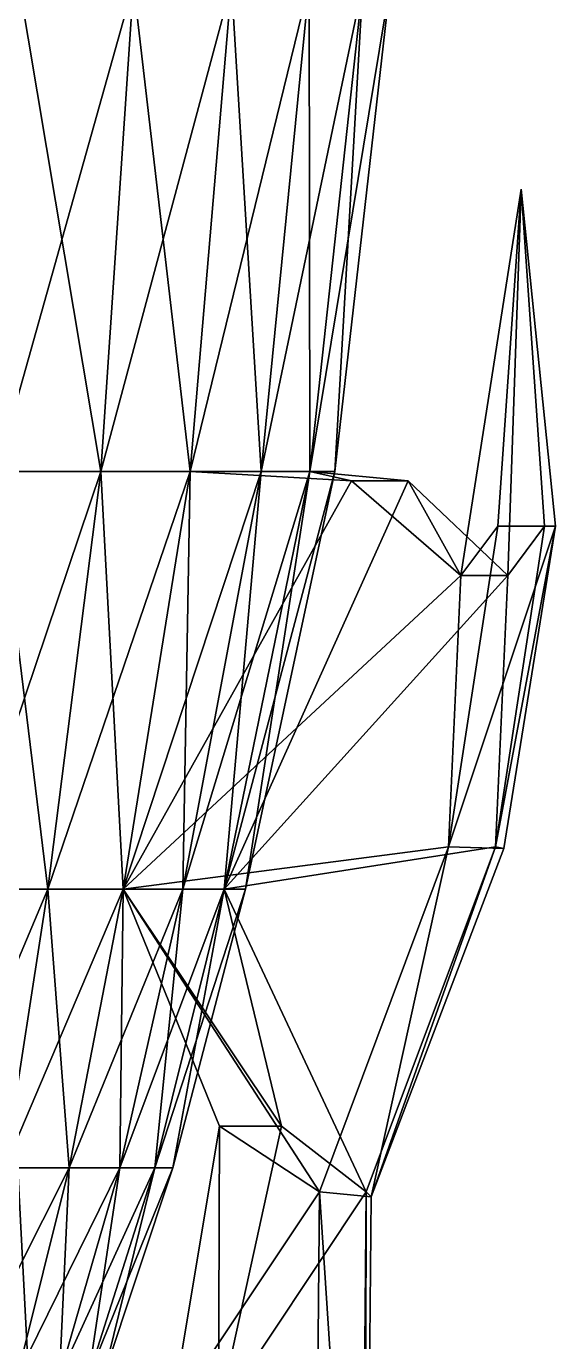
# Model space of a CAD drawing. Extents: x -6.5 to 6.5, y -27.2 to 23.5.
# Drawn here: x 1.89 to 5.69, y -18.25 to -8.8 of the extents above; entities that cross this region are included whole.
import ezdxf

# ---------------------------------------------------------------- set-up
doc = ezdxf.new("R2010")
doc.units = 0
doc.header["$MEASUREMENT"] = 0
doc.layers.add('DEFAULT', color=7, linetype='CONTINUOUS')

msp = doc.modelspace()

# ---------------------------------------------------------------- linework, layer by layer
at = {"layer": 'DEFAULT'}
for points in [[(0, 18.25), (1.876564, -19.5, -0.609732), (1.962327, -19.5, -0.206249)], [(0, 18.25), (1.962327, -19.5, -0.206249), (1.962327, -19.5, 0.206249)], [(0, 18.25), (1.962327, -19.5, 0.206249), (1.876564, -19.5, 0.609732)], [(1.842332, -8.5, -4.137945), (2.6624, -8.5, -3.66448), (1.680324, -12, -3.774071)], [(1.680324, -12, -3.774071), (2.6624, -8.5, -3.66448), (2.42828, -12, -3.342239)], [(2.428279, -12, 3.342239), (1.842332, -8.5, 4.137947), (1.680325, -12, 3.774073)], [(2.6624, -8.5, 3.664478), (1.842332, -8.5, 4.137947), (2.428279, -12, 3.342239)], [(2.6624, -8.5, -3.664478), (3.366109, -8.5, -3.030857), (2.428279, -12, -3.342239)], [(3.070106, -12, 2.764336), (2.6624, -8.5, 3.66448), (2.428279, -12, 3.342239)], [(2.428279, -12, -3.342239), (3.366109, -8.5, -3.030857), (3.070107, -12, -2.764336)], [(3.366108, -8.5, 3.030857), (2.6624, -8.5, 3.66448), (3.070106, -12, 2.764336)], [(3.366108, -8.5, -3.030857), (3.922702, -8.5, -2.264772), (3.070106, -12, -2.764336)], [(3.070106, -12, -2.764336), (3.922702, -8.5, -2.264772), (3.577755, -12, -2.065619)], [(3.577754, -12, 2.065617), (3.366109, -8.5, 3.030859), (3.070107, -12, 2.764336)], [(3.922701, -8.5, 2.264772), (3.366109, -8.5, 3.030859), (3.577754, -12, 2.065617)], [(3.922701, -8.5, -2.264772), (4.307855, -8.5, -1.399706), (3.577754, -12, -2.065619)], [(3.577754, -12, -2.065619), (4.307855, -8.5, -1.399706), (3.929039, -12, -1.276623)], [(3.929038, -12, 1.276621), (3.922702, -8.5, 2.264772), (3.577755, -12, 2.065619)], [(4.307854, -8.5, 1.399706), (3.922702, -8.5, 2.264772), (3.929038, -12, 1.276621)], [(4.307853, -8.5, -1.399706), (4.504733, -8.5, -0.473467), (3.929038, -12, -1.276623)], [(3.929038, -12, -1.276623), (4.504733, -8.5, -0.473467), (4.108604, -12, -0.431831)], [(4.108603, -12, 0.431831), (4.307855, -8.5, 1.399708), (3.929039, -12, 1.276623)], [(4.504732, -8.5, -0.473467), (4.504733, -8.5, 0.473467), (4.108603, -12, -0.431831)], [(4.504732, -8.5, 0.473467), (4.307855, -8.5, 1.399708), (4.108603, -12, 0.431831)], [(4.108603, -12, -0.431831), (4.504733, -8.5, 0.473467), (4.108604, -12, 0.431831)], [(5.012284, -12.746203, -3.22831), (5.445159, -9.971583, -3.08335), (5.277254, -12.392001, -3.376757)], [(5.348089, -12.746203, -2.641495), (5.445159, -9.971583, -3.08335), (5.012284, -12.746203, -3.22831)], [(5.692081, -12.392001, -3.238273), (5.277254, -12.392001, -3.376757), (5.445159, -9.971583, -3.08335)], [(5.613061, -12.392001, -2.789945), (5.445159, -9.971583, -3.08335), (5.348089, -12.746203, -2.641495)], [(5.692081, -12.392001, -3.238273), (5.445159, -9.971583, -3.08335), (5.613061, -12.392001, -2.789945)], [(2.428279, -12, 3.342239), (1.417297, -15, 3.183302), (2.048171, -15, 2.819067)], [(1.417297, -15, 3.183302), (2.428279, -12, 3.342239), (1.680325, -12, 3.774073)], [(1.680324, -12, -3.774071), (2.048171, -15, -2.819065), (1.417298, -15, -3.183302)], [(2.048171, -15, -2.819065), (1.680324, -12, -3.774071), (2.42828, -12, -3.342239)], [(3.070106, -12, 2.764336), (2.048171, -15, 2.819065), (2.589531, -15, 2.331625)], [(2.048171, -15, 2.819065), (3.070106, -12, 2.764336), (2.428279, -12, 3.342239)], [(2.428279, -12, -3.342239), (2.58953, -15, -2.331623), (2.048172, -15, -2.819067)], [(2.58953, -15, -2.331623), (2.428279, -12, -3.342239), (3.070107, -12, -2.764336)], [(3.577754, -12, 2.065617), (2.58953, -15, 2.331623), (3.017715, -15, 1.742279)], [(2.58953, -15, 2.331623), (3.577754, -12, 2.065617), (3.070107, -12, 2.764336)], [(4.226276, -12.067307, -2.869323), (2.58953, -15, -2.331624), (3.070107, -12, -2.764336)], [(5.012284, -12.746203, -3.22831), (2.58953, -15, -2.331624), (4.226276, -12.067307, -2.869323)], [(3.070106, -12, -2.764336), (3.017715, -15, -1.742279), (2.589531, -15, -2.331623)], [(3.929038, -12, 1.276621), (3.017715, -15, 1.742279), (3.314011, -15, 1.076788)], [(3.017715, -15, 1.742279), (3.929038, -12, 1.276621), (3.577755, -12, 2.065619)], [(3.017715, -15, -1.742279), (3.070106, -12, -2.764336), (3.577755, -12, -2.065619)], [(3.577754, -12, -2.065619), (3.314011, -15, -1.076788), (3.017716, -15, -1.742279)], [(4.226276, -12.067307, -2.869323), (3.070107, -12, -2.764336), (3.929039, -12, -1.276622)], [(4.108603, -12, 0.431831), (3.314011, -15, 1.076788), (3.465469, -15, 0.364235)], [(3.314011, -15, 1.076788), (4.108603, -12, 0.431831), (3.929039, -12, 1.276623)], [(3.929038, -12, -1.276623), (3.465468, -15, -0.364235), (3.314011, -15, -1.076788)], [(3.314011, -15, -1.076788), (3.577754, -12, -2.065619), (3.929039, -12, -1.276623)], [(4.632604, -12.067307, -2.15928), (3.929039, -12, -1.276622), (3.314011, -15, -1.076787)], [(3.314011, -15, -1.076787), (5.348089, -12.746203, -2.641495), (4.632604, -12.067307, -2.15928)], [(4.108603, -12, -0.431831), (3.465468, -15, 0.364235), (3.465469, -15, -0.364235)], [(3.465468, -15, 0.364235), (4.108603, -12, -0.431831), (4.108604, -12, 0.431831)], [(3.465468, -15, -0.364235), (3.929038, -12, -1.276623), (4.108604, -12, -0.431831)], [(3.929039, -12, -1.276622), (4.632604, -12.067307, -2.15928), (4.226276, -12.067307, -2.869323)], [(4.226276, -12.067307, -2.869323), (4.632604, -12.067307, -2.15928), (5.012284, -12.746203, -3.22831)], [(5.012284, -12.746203, -3.22831), (4.632604, -12.067307, -2.15928), (5.348089, -12.746203, -2.641495)], [(5.012284, -12.746203, -3.22831), (5.277254, -12.392001, -3.376757), (4.923961, -14.69433, -3.178825)], [(5.692081, -12.392001, -3.238273), (4.923961, -14.69433, -3.178825), (5.277254, -12.392001, -3.376757)], [(5.320652, -14.706135, -2.970124), (4.923961, -14.69433, -3.178825), (5.692081, -12.392001, -3.238273)], [(5.259768, -14.69433, -2.592014), (5.613061, -12.392001, -2.789945), (5.348089, -12.746203, -2.641495)], [(5.692081, -12.392001, -3.238273), (5.613061, -12.392001, -2.789945), (5.259768, -14.69433, -2.592014)], [(5.259768, -14.69433, -2.592014), (5.320652, -14.706135, -2.970124), (5.692081, -12.392001, -3.238273)], [(4.923961, -14.69433, -3.178825), (2.58953, -15, -2.331624), (5.012284, -12.746203, -3.22831)], [(5.348089, -12.746203, -2.641495), (3.314011, -15, -1.076787), (5.259768, -14.69433, -2.592014)], [(3.996566, -17.173788, -2.659261), (2.58953, -15, -2.331624), (4.923961, -14.69433, -3.178825)], [(5.259768, -14.69433, -2.592014), (3.314011, -15, -1.076787), (4.33237, -17.173788, -2.072448)], [(4.367234, -17.209206, -2.496036), (3.996566, -17.173788, -2.659261), (4.923961, -14.69433, -3.178825)], [(5.259768, -14.69433, -2.592014), (4.33237, -17.173788, -2.072448), (4.367234, -17.209206, -2.496036)], [(5.320652, -14.706135, -2.970124), (4.367234, -17.209206, -2.496036), (4.923961, -14.69433, -3.178825)], [(4.367234, -17.209206, -2.496036), (5.320652, -14.706135, -2.970124), (5.259768, -14.69433, -2.592014)], [(1.417298, -15, -3.183302), (2.048171, -15, -2.819065), (1.204607, -17, -2.705591)], [(2.048171, -15, -2.819065), (1.740807, -17, -2.396015), (1.204607, -17, -2.705591)], [(2.048171, -15, 2.819067), (1.417297, -15, 3.183302), (1.740807, -17, 2.396015)], [(2.048172, -15, -2.819067), (2.58953, -15, -2.331623), (1.740807, -17, -2.396015)], [(2.58953, -15, -2.331623), (2.200926, -17, -1.981724), (1.740807, -17, -2.396015)], [(2.048171, -15, 2.819065), (1.740807, -17, 2.396015), (2.200926, -17, 1.981722)], [(2.589531, -15, 2.331625), (2.048171, -15, 2.819065), (2.200926, -17, 1.981722)], [(2.589531, -15, -2.331623), (3.017715, -15, -1.742279), (2.200926, -17, -1.981724)], [(3.017715, -15, -1.742279), (2.564854, -17, -1.48082), (2.200926, -17, -1.981724)], [(2.58953, -15, 2.331623), (2.200926, -17, 1.981722), (2.564854, -17, 1.48082)], [(3.017715, -15, 1.742279), (2.58953, -15, 2.331623), (2.564854, -17, 1.48082)], [(3.017716, -15, -1.742279), (3.314011, -15, -1.076788), (2.564854, -17, -1.48082)], [(3.314011, -15, -1.076788), (2.816685, -17, -0.915197), (2.564854, -17, -1.48082)], [(3.017715, -15, 1.742279), (2.564854, -17, 1.48082), (2.816685, -17, 0.915197)], [(3.279134, -16.701508, -2.384265), (2.58953, -15, -2.331624), (3.996566, -17.173788, -2.659261)], [(3.724957, -16.701508, -1.605209), (3.314011, -15, -1.076787), (2.58953, -15, -2.331624)], [(2.58953, -15, -2.331624), (3.279134, -16.701508, -2.384265), (3.724957, -16.701508, -1.605209)], [(3.314011, -15, 1.076788), (3.017715, -15, 1.742279), (2.816685, -17, 0.915197)], [(3.314011, -15, -1.076788), (3.465468, -15, -0.364235), (2.816685, -17, -0.915197)], [(3.465468, -15, -0.364235), (2.945414, -17, -0.309576), (2.816685, -17, -0.915197)], [(3.314011, -15, 1.076788), (2.816685, -17, 0.915195), (2.945414, -17, 0.309576)], [(3.465469, -15, 0.364235), (3.314011, -15, 1.076788), (2.945414, -17, 0.309576)], [(3.465469, -15, -0.364235), (3.465468, -15, 0.364235), (2.945414, -17, -0.309576)], [(3.465468, -15, 0.364235), (2.945414, -17, 0.309576), (2.945414, -17, -0.309576)], [(4.33237, -17.173788, -2.072448), (3.314011, -15, -1.076787), (3.724957, -16.701508, -1.605209)], [(2.936686, -18.767717, -2.065469), (3.279134, -16.701508, -2.384265), (3.996566, -17.173788, -2.659261)], [(3.279134, -16.701508, -2.384265), (2.936686, -18.767717, -2.065469), (3.272492, -18.767717, -1.478658)], [(4.33237, -17.173788, -2.072448), (3.724957, -16.701508, -1.605209), (3.272492, -18.767717, -1.478658)], [(3.272492, -18.767717, -1.478658), (3.724957, -16.701508, -1.605209), (3.279134, -16.701508, -2.384265)], [(2.200926, -17, 1.981722), (1.446236, -18.5, 1.990574), (1.828496, -18.5, 1.646385)], [(2.200926, -17, 1.981722), (1.740807, -17, 2.396015), (1.446236, -18.5, 1.990574)], [(1.740807, -17, -2.396015), (2.200926, -17, -1.981724), (1.828497, -18.5, -1.646385)], [(2.564854, -17, 1.48082), (1.828496, -18.5, 1.646385), (2.130842, -18.5, 1.230242)], [(2.564854, -17, 1.48082), (2.200926, -17, 1.981722), (1.828496, -18.5, 1.646385)], [(2.200926, -17, -1.981724), (2.130842, -18.5, -1.230242), (1.828497, -18.5, -1.646385)], [(2.816685, -17, 0.915197), (2.130842, -18.5, 1.230242), (2.34006, -18.5, 0.760332)], [(2.564854, -17, -1.48082), (2.34006, -18.5, -0.760332), (2.130842, -18.5, -1.230242)], [(2.200926, -17, -1.981724), (2.564854, -17, -1.48082), (2.130842, -18.5, -1.230242)], [(2.816685, -17, 0.915197), (2.564854, -17, 1.48082), (2.130842, -18.5, 1.230242)], [(2.945414, -17, 0.309576), (2.34006, -18.5, 0.760332), (2.447006, -18.5, 0.257191)], [(2.816685, -17, -0.915197), (2.447006, -18.5, -0.257191), (2.34006, -18.5, -0.760332)], [(2.564854, -17, -1.48082), (2.816685, -17, -0.915197), (2.34006, -18.5, -0.760332)], [(2.945414, -17, 0.309576), (2.816685, -17, 0.915195), (2.34006, -18.5, 0.760332)], [(2.945414, -17, -0.309576), (2.447006, -18.5, 0.257191), (2.447006, -18.5, -0.257191)], [(2.816685, -17, -0.915197), (2.945414, -17, -0.309576), (2.447006, -18.5, -0.257191)], [(2.945414, -17, -0.309576), (2.945414, -17, 0.309576), (2.447006, -18.5, 0.257191)], [(2.936686, -18.767717, -2.065469), (3.996566, -17.173788, -2.659261), (3.952405, -22.132687, -2.63452)], [(4.288212, -22.132687, -2.047709), (4.33237, -17.173788, -2.072448), (3.272492, -18.767717, -1.478658)], [(3.996566, -17.173788, -2.659261), (4.32307, -22.12088, -2.471293), (3.952405, -22.132687, -2.63452)], [(4.367234, -17.209206, -2.496036), (4.32307, -22.12088, -2.471293), (3.996566, -17.173788, -2.659261)], [(4.33237, -17.173788, -2.072448), (4.288212, -22.132687, -2.047709), (4.32307, -22.12088, -2.471293)], [(4.32307, -22.12088, -2.471293), (4.367234, -17.209206, -2.496036), (4.33237, -17.173788, -2.072448)]]:
    msp.add_3dface(points, dxfattribs=at)

doc.saveas('drawing.dxf')
